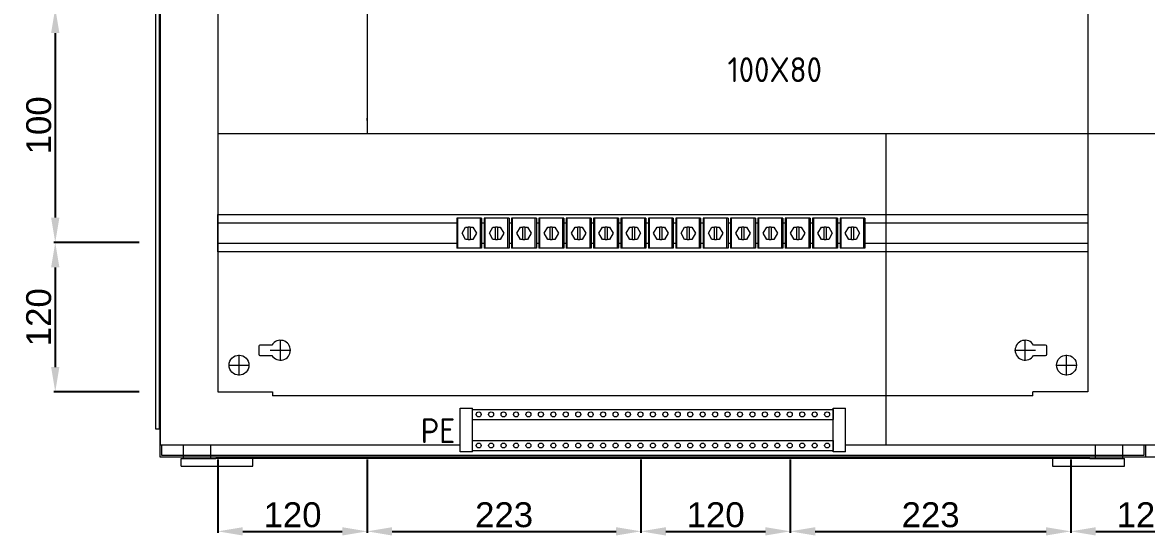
# Model space of a CAD drawing. Header units: millimetres. Extents: x 4959 to 7449, y 754 to 2938.
# Drawn here: x 4959 to 5863, y 754 to 1166 of the extents above; entities that cross this region are included whole.
import ezdxf
from ezdxf.enums import TextEntityAlignment as Align

# ---------------------------------------------------------------- set-up
doc = ezdxf.new("R2010")
doc.units = ezdxf.units.MM
doc.set_wipeout_variables(frame=1)
doc.layers.add('! NO PLOT !', color=7, linetype='Continuous', true_color=0xff75dd, plot=False)
doc.layers.add('000-PI-Oprema', color=30, linetype='Continuous', lineweight=5)
for name, color, linetype in [('000-PI-ORMAR', 2, 'Continuous'), ('000-PI_TEXT', 7, 'Continuous'), ('002-PI-Kabelska kanalica', 150, 'Continuous'), ('004-PI-DIN Šina', 3, 'Continuous')]:
    doc.layers.add(name, color=color, linetype=linetype)
doc.styles.add('PI0', font='isocpeur.ttf', dxfattribs={"width": 0.9})
doc.styles.get("Standard").update_dxf_attribs({"font": 'arial.ttf'})
doc.dimstyles.new('ISO-25-lb', dxfattribs={"dimtxt": 8, "dimasz": 8, "dimexe": 1.25, "dimexo": 0.625, "dimtad": 1, "dimtxsty": 'Standard', "dimcen": 5, "dimadec": 0, "dimazin": 0, "dimtfac": 1, "dimtmove": 0, "dimatfit": 3, "dimfxl": 1, "dimarcsym": 0})

# ---------------------------------------------------------------- blocks, each defined once
blk = doc.blocks.new('2000x800_montazna ploca')
at = {"layer": '! NO PLOT !', "color": 18, "linetype": 'ByBlock', "lineweight": 0, "true_color": 0x000000}
for p, q in [((-4300.87, -207.11), (-4300.87, -213.51)), ((-4290.18, -206.11), (-4299.87, -206.11)), ((-4283.37, -218.71), (-4283.37, -201.91)), ((-3684.97, -218.71), (-3684.97, -201.91)), ((-3668.47, -206.11), (-3678.16, -206.11)), ((-3667.47, -213.51), (-3667.47, -207.11)), ((-4316.67, -230.71), (-4316.67, -213.91)), ((-4299.87, -214.51), (-4290.18, -214.51)), ((-4291.77, -210.31), (-4274.97, -210.31)), ((-3693.37, -210.31), (-3676.57, -210.31)), ((-3678.16, -214.51), (-3668.47, -214.51)), ((-3651.67, -230.71), (-3651.67, -213.91)), ((-4325.07, -222.31), (-4308.27, -222.31)), ((-3660.07, -222.31), (-3643.27, -222.31))]:
    blk.add_line(p, q, dxfattribs=at)
for centre in [(-4316.67, -222.31), (-3651.67, -222.31)]:
    blk.add_circle(centre, 8, dxfattribs=at)
for centre, radius, start, end in [((-4299.87, -207.11), 1, 90, 180), ((-4283.37, -210.31), 8, 211.66824, 148.33176), ((-3684.97, -210.31), 8, 31.66824, 328.33176), ((-3668.47, -207.11), 1, 360, 90), ((-4299.87, -213.51), 1, 180, 270), ((-3668.47, -213.51), 1, 270, 0)]:
    blk.add_arc(centre, radius, start, end, dxfattribs=at)
at = {"layer": '000-PI-ORMAR', "color": 18, "linetype": 'ByBlock', "lineweight": 0, "true_color": 0x000000}
for p, q in [((-4333.67, 1646.19), (-4333.67, -243.81)), ((-3634.67, 1646.19), (-3634.67, -243.81)), ((-4333.67, -243.81), (-4289.67, -243.81)), ((-4289.67, -243.81), (-4289.67, -246.81)), ((-3634.67, -243.81), (-3678.67, -243.81)), ((-3678.67, -246.81), (-3678.67, -243.81)), ((-3678.67, -246.81), (-4289.67, -246.81))]:
    blk.add_line(p, q, dxfattribs=at)
blk = doc.blocks.new('*U471')
at = {"layer": '004-PI-DIN Šina', "color": 0, "linetype": 'ByBlock', "lineweight": 0, "ltscale": 0.25}
for p, q in [((0, 15), (699, 15)), ((0, -15), (0, 15)), ((699, 15), (699, -15)), ((699, 8), (0, 8)), ((0, -8), (699, -8)), ((699, -15), (0, -15))]:
    blk.add_line(p, q, dxfattribs=at)
blk = doc.blocks.new('*U472')
at = {"layer": '002-PI-Kabelska kanalica', "color": 0, "linetype": 'ByBlock', "lineweight": 0}
for p, q in [((-20, 1583), (100, 1583)), ((-20, -100), (-20, 1583)), ((100, -100), (100, 1583))]:
    blk.add_line(p, q, dxfattribs=at)
blk = doc.blocks.new('3240252_WCC_14-select__2', base_point=(55.67, 813.89))
at = {"layer": '000-PI-Oprema', "color": 7}
for p, q in [((55.67, 837.89), (55.67, 813.89)), ((56.54, 837.89), (55.67, 837.89)), ((74.8, 837.89), (56.54, 837.89)), ((56.54, 813.89), (56.54, 837.89)), ((75.67, 837.89), (74.8, 837.89)), ((74.8, 813.89), (74.8, 837.89)), ((75.67, 837.89), (75.67, 813.89)), ((59.9, 825.89), (62.79, 830.89)), ((62.79, 820.89), (59.9, 825.89)), ((62.79, 830.89), (64.87, 830.89)), ((64.87, 820.89), (64.87, 830.89)), ((66.47, 830.89), (64.87, 830.89)), ((66.47, 830.89), (68.56, 830.89)), ((66.47, 830.89), (66.47, 820.89)), ((68.56, 830.89), (71.45, 825.89)), ((71.45, 825.89), (68.56, 820.89)), ((56.54, 813.89), (55.67, 813.89)), ((74.8, 813.89), (56.54, 813.89)), ((64.87, 820.89), (62.79, 820.89)), ((64.87, 820.89), (66.47, 820.89)), ((68.56, 820.89), (66.47, 820.89)), ((75.67, 813.89), (74.8, 813.89))]:
    blk.add_line(p, q, dxfattribs=at)
blk = doc.blocks.new('Drfsicht1', base_point=(65.67, 825.89))
at = {"color": 0, "linetype": 'ByBlock', "lineweight": 0}
blk.add_wipeout([(55.67, 837.89), (75.67, 837.89), (75.67, 813.89), (55.67, 813.89)], dxfattribs=at).dxf.layer = '000-PI-Oprema'
at = {"layer": '000-PI-Oprema', "color": 0, "linetype": 'ByBlock', "lineweight": 0}
blk.add_blockref('3240252_WCC_14-select__2', (55.67, 813.89), dxfattribs=at)
blk = doc.blocks.new('Uvodnica_ WCC14')
at = {"layer": '000-PI-Oprema', "color": 7}
blk.add_blockref('Drfsicht1', (0, 0), dxfattribs=at)
blk = doc.blocks.new('*U620')
blk.add_blockref('Uvodnica_ WCC14', (0, 0))
blk = doc.blocks.new('*U611')
at = {"layer": '000-PI-Oprema', "color": 0, "linetype": 'ByBlock', "lineweight": -2, "transparency": 16777216}
blk.add_blockref('*U620', (0, 0), dxfattribs=at)
blk.add_blockref('*U620', (22, 0), dxfattribs=at)
blk.add_blockref('*U620', (44, 0), dxfattribs=at)
blk.add_blockref('*U620', (66, 0), dxfattribs=at)
blk.add_blockref('*U620', (88, 0), dxfattribs=at)
blk.add_blockref('*U620', (110, 0), dxfattribs=at)
blk.add_blockref('*U620', (132, 0), dxfattribs=at)
blk.add_blockref('*U620', (154, 0), dxfattribs=at)
blk.add_blockref('*U620', (176, 0), dxfattribs=at)
blk.add_blockref('*U620', (198, 0), dxfattribs=at)
blk.add_blockref('*U620', (220, 0), dxfattribs=at)
blk.add_blockref('*U620', (242, 0), dxfattribs=at)
blk.add_blockref('*U620', (264, 0), dxfattribs=at)
blk.add_blockref('*U620', (286, 0), dxfattribs=at)
blk.add_blockref('*U620', (308, 0), dxfattribs=at)
blk = doc.blocks.new('*D650')
at = {"layer": '000-PI-ORMAR', "color": 0, "linetype": 'ByBlock', "lineweight": -2, "transparency": 16777216}
for p, q in [((5116.27, 814.76), (5116.27, 755.67)), ((5236.27, 814.76), (5236.27, 755.67)), ((5136.27, 756.92), (5216.27, 756.92))]:
    blk.add_line(p, q, dxfattribs=at)
at = {"layer": '000-PI-ORMAR', "color": 0, "linetype": 'ByBlock', "transparency": 16777216}
for points in [[(5136.27, 760.25), (5136.27, 753.58), (5116.27, 756.92)], [(5216.27, 760.25), (5216.27, 753.58), (5236.27, 756.92)]]:
    blk.add_solid(points, dxfattribs=at)
at = {"layer": 'Defpoints', "color": 0, "linetype": 'ByBlock', "transparency": 16777216}
for p in [(5116.27, 815.39), (5236.27, 815.39), (5236.27, 756.92)]:
    blk.add_point(p, dxfattribs=at)
at = {"layer": '000-PI-ORMAR', "color": 0, "linetype": 'ByBlock', "lineweight": 0, "transparency": 16777216, "insert": (5176.27, 770.13), "char_height": 20, "attachment_point": 5}
blk.add_mtext('120', dxfattribs=at)
blk = doc.blocks.new('*D651')
at = {"layer": '000-PI-ORMAR', "color": 0, "linetype": 'ByBlock', "lineweight": -2, "transparency": 16777216}
for p, q in [((5456.27, 814.76), (5456.27, 755.67)), ((5236.27, 801.39), (5236.27, 755.67)), ((5256.27, 756.92), (5436.27, 756.92))]:
    blk.add_line(p, q, dxfattribs=at)
at = {"layer": '000-PI-ORMAR', "color": 0, "linetype": 'ByBlock', "transparency": 16777216}
for points in [[(5256.27, 760.25), (5256.27, 753.58), (5236.27, 756.92)], [(5436.27, 760.25), (5436.27, 753.58), (5456.27, 756.92)]]:
    blk.add_solid(points, dxfattribs=at)
at = {"layer": 'Defpoints', "color": 0, "linetype": 'ByBlock', "transparency": 16777216}
for p in [(5456.27, 815.39), (5236.27, 802.01), (5456.27, 756.92)]:
    blk.add_point(p, dxfattribs=at)
at = {"layer": '000-PI-ORMAR', "color": 0, "linetype": 'ByBlock', "lineweight": 0, "transparency": 16777216, "insert": (5346.27, 770.14), "char_height": 20, "attachment_point": 5}
blk.add_mtext('223', dxfattribs=at)
blk = doc.blocks.new('*D652')
at = {"layer": '000-PI-ORMAR', "color": 0, "linetype": 'ByBlock', "lineweight": -2, "transparency": 16777216}
for p, q in [((5456.27, 814.76), (5456.27, 755.67)), ((5576.27, 814.76), (5576.27, 755.67)), ((5476.27, 756.92), (5556.27, 756.92))]:
    blk.add_line(p, q, dxfattribs=at)
at = {"layer": '000-PI-ORMAR', "color": 0, "linetype": 'ByBlock', "transparency": 16777216}
for points in [[(5476.27, 760.25), (5476.27, 753.58), (5456.27, 756.92)], [(5556.27, 760.25), (5556.27, 753.58), (5576.27, 756.92)]]:
    blk.add_solid(points, dxfattribs=at)
at = {"layer": 'Defpoints', "color": 0, "linetype": 'ByBlock', "transparency": 16777216}
for p in [(5456.27, 815.39), (5576.27, 815.39), (5576.27, 756.92)]:
    blk.add_point(p, dxfattribs=at)
at = {"layer": '000-PI-ORMAR', "color": 0, "linetype": 'ByBlock', "lineweight": 0, "transparency": 16777216, "insert": (5516.27, 770.13), "char_height": 20, "attachment_point": 5}
blk.add_mtext('120', dxfattribs=at)
blk = doc.blocks.new('*D653')
at = {"layer": '000-PI-ORMAR', "color": 0, "linetype": 'ByBlock', "lineweight": -2, "transparency": 16777216}
for p, q in [((5576.27, 814.76), (5576.27, 755.67)), ((5801.77, 814.76), (5801.77, 755.67)), ((5596.27, 756.92), (5781.77, 756.92))]:
    blk.add_line(p, q, dxfattribs=at)
at = {"layer": '000-PI-ORMAR', "color": 0, "linetype": 'ByBlock', "transparency": 16777216}
for points in [[(5596.27, 760.25), (5596.27, 753.58), (5576.27, 756.92)], [(5781.77, 760.25), (5781.77, 753.58), (5801.77, 756.92)]]:
    blk.add_solid(points, dxfattribs=at)
at = {"layer": 'Defpoints', "color": 0, "linetype": 'ByBlock', "transparency": 16777216}
for p in [(5576.27, 815.39), (5801.77, 815.39), (5801.77, 756.92)]:
    blk.add_point(p, dxfattribs=at)
at = {"layer": '000-PI-ORMAR', "color": 0, "linetype": 'ByBlock', "lineweight": 0, "transparency": 16777216, "insert": (5689.02, 770.14), "char_height": 20, "attachment_point": 5}
blk.add_mtext('223', dxfattribs=at)
blk = doc.blocks.new('*D654')
at = {"layer": '000-PI-ORMAR', "color": 0, "linetype": 'ByBlock', "lineweight": -2, "transparency": 16777216}
for p, q in [((5801.77, 814.76), (5801.77, 755.67)), ((5921.77, 814.76), (5921.77, 755.67)), ((5821.77, 756.92), (5901.77, 756.92))]:
    blk.add_line(p, q, dxfattribs=at)
at = {"layer": '000-PI-ORMAR', "color": 0, "linetype": 'ByBlock', "transparency": 16777216}
for points in [[(5821.77, 760.25), (5821.77, 753.58), (5801.77, 756.92)], [(5901.77, 760.25), (5901.77, 753.58), (5921.77, 756.92)]]:
    blk.add_solid(points, dxfattribs=at)
at = {"layer": 'Defpoints', "color": 0, "linetype": 'ByBlock', "transparency": 16777216}
for p in [(5801.77, 815.39), (5921.77, 815.39), (5921.77, 756.92)]:
    blk.add_point(p, dxfattribs=at)
at = {"layer": '000-PI-ORMAR', "color": 0, "linetype": 'ByBlock', "lineweight": 0, "transparency": 16777216, "insert": (5861.77, 770.13), "char_height": 20, "attachment_point": 5}
blk.add_mtext('120', dxfattribs=at)
blk = doc.blocks.new('*D663')
at = {"layer": '000-PI_TEXT', "color": 0, "linetype": 'ByBlock', "lineweight": -2, "ltscale": 0.25, "transparency": 16777216}
for p, q in [((5065.65, 1177.12), (4984.34, 1177.12)), ((4985.59, 1157.12), (4985.59, 1008.89)), ((5053.15, 988.89), (4984.34, 988.89))]:
    blk.add_line(p, q, dxfattribs=at)
at = {"layer": '000-PI_TEXT', "color": 0, "linetype": 'ByBlock', "ltscale": 0.25, "transparency": 16777216}
for points in [[(4982.26, 1157.12), (4988.92, 1157.12), (4985.59, 1177.12)], [(4982.26, 1008.89), (4988.92, 1008.89), (4985.59, 988.89)]]:
    blk.add_solid(points, dxfattribs=at)
at = {"layer": 'Defpoints', "color": 0, "linetype": 'ByBlock', "ltscale": 0.25, "transparency": 16777216}
for p in [(5066.27, 1177.12), (4985.59, 988.89), (5053.77, 988.89)]:
    blk.add_point(p, dxfattribs=at)
at = {"layer": '000-PI_TEXT', "color": 0, "linetype": 'ByBlock', "lineweight": 0, "ltscale": 0.25, "transparency": 16777216, "insert": (4972.38, 1083), "char_height": 20, "attachment_point": 5, "rotation": 90}
blk.add_mtext('100', dxfattribs=at)
blk = doc.blocks.new('*D665')
at = {"layer": '000-PI_TEXT', "color": 0, "linetype": 'ByBlock', "lineweight": -2, "ltscale": 0.25, "transparency": 16777216}
for p, q in [((5053.15, 988.89), (4984.34, 988.89)), ((4985.59, 968.89), (4985.59, 888.89)), ((5053.15, 868.89), (4984.34, 868.89))]:
    blk.add_line(p, q, dxfattribs=at)
at = {"layer": '000-PI_TEXT', "color": 0, "linetype": 'ByBlock', "ltscale": 0.25, "transparency": 16777216}
for points in [[(4982.26, 968.89), (4988.92, 968.89), (4985.59, 988.89)], [(4982.26, 888.89), (4988.92, 888.89), (4985.59, 868.89)]]:
    blk.add_solid(points, dxfattribs=at)
at = {"layer": 'Defpoints', "color": 0, "linetype": 'ByBlock', "ltscale": 0.25, "transparency": 16777216}
for p in [(5053.77, 988.89), (4985.59, 868.89), (5053.77, 868.89)]:
    blk.add_point(p, dxfattribs=at)
at = {"layer": '000-PI_TEXT', "color": 0, "linetype": 'ByBlock', "lineweight": 0, "ltscale": 0.25, "transparency": 16777216, "insert": (4972.38, 928.89), "char_height": 20, "attachment_point": 5, "rotation": 90}
blk.add_mtext('120', dxfattribs=at)
blk = doc.blocks.new('-24VDC - dupla')
at = {"color": 0, "linetype": 'ByBlock', "lineweight": 0}
blk.add_wipeout([(49333.6, 46332.97), (49368.6, 46332.97), (49368.6, 46322.97), (49367.6, 46322.97), (49367.6, 46033.17), (49368.6, 46033.17), (49368.6, 46023.17), (49333.6, 46023.17), (49333.6, 46033.17), (49334.6, 46033.17), (49334.6, 46322.97), (49333.6, 46322.97)], dxfattribs=at)
at = {"color": 0, "linetype": 'ByBlock', "lineweight": 0, "ltscale": 0.25}
for p, q in [((49333.6, 46322.97), (49333.6, 46332.97)), ((49333.6, 46332.97), (49368.6, 46332.97)), ((49368.6, 46332.97), (49368.6, 46322.97)), ((49333.6, 46322.97), (49368.6, 46322.97)), ((49334.6, 46322.97), (49334.6, 46033.17)), ((49334.6, 46322.97), (49342.6, 46322.97)), ((49342.6, 46322.97), (49342.6, 46033.17)), ((49359.6, 46322.97), (49359.6, 46033.17)), ((49359.6, 46322.97), (49367.6, 46322.97)), ((49367.6, 46322.97), (49367.6, 46033.17)), ((49333.6, 46023.17), (49333.6, 46033.17)), ((49333.6, 46033.17), (49368.6, 46033.17)), ((49342.6, 46033.17), (49334.6, 46033.17)), ((49346.1, 46033.17), (49356.1, 46033.17)), ((49367.6, 46033.17), (49359.6, 46033.17)), ((49368.6, 46033.17), (49368.6, 46023.17)), ((49333.6, 46023.17), (49368.6, 46023.17))]:
    blk.add_line(p, q, dxfattribs=at)
for centre in [(49338.6, 46317.97), (49363.6, 46317.97), (49338.6, 46307.97), (49363.6, 46307.97), (49338.6, 46297.97), (49363.6, 46297.97), (49338.6, 46287.97), (49363.6, 46287.97), (49338.6, 46277.97), (49363.6, 46277.97), (49338.6, 46267.97), (49363.6, 46267.97), (49338.6, 46257.97), (49363.6, 46257.97), (49338.6, 46247.97), (49363.6, 46247.97), (49338.6, 46237.97), (49363.6, 46237.97), (49338.6, 46227.97), (49363.6, 46227.97), (49338.6, 46217.97), (49363.6, 46217.97), (49338.6, 46207.97), (49363.6, 46207.97), (49338.6, 46197.97), (49363.6, 46197.97), (49338.6, 46187.97), (49363.6, 46187.97), (49338.6, 46177.97), (49363.6, 46177.97), (49338.6, 46167.97), (49363.6, 46167.97), (49338.6, 46157.97), (49363.6, 46157.97), (49338.6, 46147.97), (49363.6, 46147.97), (49338.6, 46137.97), (49363.6, 46137.97), (49338.6, 46127.97), (49363.6, 46127.97), (49338.6, 46117.97), (49363.6, 46117.97), (49338.6, 46107.97), (49363.6, 46107.97), (49338.6, 46097.97), (49363.6, 46097.97), (49338.6, 46087.97), (49363.6, 46087.97), (49338.6, 46077.97), (49363.6, 46077.97), (49338.6, 46067.97), (49363.6, 46067.97), (49338.6, 46057.97), (49363.6, 46057.97), (49338.6, 46047.97), (49363.6, 46047.97), (49338.6, 46037.97), (49363.6, 46037.97)]:
    blk.add_circle(centre, 2, dxfattribs=at)
blk = doc.blocks.new('*U530')
at = {"layer": '002-PI-Kabelska kanalica', "color": 0, "linetype": 'ByBlock', "lineweight": 0}
for p, q in [((80, -100), (80, 2063)), ((-20, -100), (80, -100))]:
    blk.add_line(p, q, dxfattribs=at)

msp = doc.modelspace()

# ---------------------------------------------------------------- linework, layer by layer
at = {"layer": '! NO PLOT !', "color": 0, "linetype": 'ByBlock', "lineweight": 0, "ltscale": 0.25}
msp.add_line((5236.271, 1086.887), (5236.271, 1088.887), dxfattribs=at)
msp.add_lwpolyline([(5653.281, 826.387), (5653.281, 1076.387)], dxfattribs=at)
at = {"layer": '000-PI-ORMAR', "color": 0, "linetype": 'ByBlock', "lineweight": 0}
for p, q in [((5069.783, 2810.887), (5069.783, 826.387)), ((5066.271, 2790.387), (5066.271, 839.387)), ((5068.99, 2790.387), (5068.99, 839.387)), ((5066.271, 839.387), (5069.783, 839.387)), ((5069.771, 816.387), (5069.771, 839.387)), ((5069.783, 826.387), (5861.783, 826.387)), ((5071.271, 817.887), (5071.271, 826.387)), ((5088.271, 826.387), (5088.271, 815.387)), ((5110.271, 826.387), (5110.271, 815.387)), ((5821.271, 826.387), (5821.271, 815.387)), ((5843.271, 826.387), (5843.271, 815.387)), ((5860.271, 826.387), (5860.271, 817.887)), ((5861.771, 826.387), (5861.771, 816.387)), ((5861.783, 826.387), (6653.783, 826.387)), ((5088.271, 816.387), (5069.771, 816.387)), ((5088.271, 817.887), (5071.271, 817.887)), ((5086.81, 815.387), (5088.271, 815.387)), ((5086.81, 809.387), (5086.81, 815.387)), ((5843.271, 817.887), (5088.271, 817.887)), ((5843.271, 816.387), (5088.271, 816.387)), ((5088.271, 815.387), (5092.529, 815.387)), ((5092.529, 815.387), (5114.641, 815.387)), ((5816.902, 815.387), (5114.641, 815.387)), ((5144.461, 809.387), (5144.461, 815.387)), ((5787.082, 815.387), (5787.082, 809.387)), ((5816.902, 815.387), (5839.014, 815.387)), ((5839.014, 815.387), (5843.271, 815.387)), ((5860.271, 817.887), (5843.271, 817.887)), ((5861.771, 816.387), (5843.271, 816.387)), ((5843.271, 815.387), (5844.733, 815.387)), ((5844.733, 809.387), (5844.733, 815.387)), ((5880.271, 816.387), (5861.771, 816.387)), ((5086.81, 809.387), (5144.461, 809.387)), ((5787.082, 809.387), (5844.733, 809.387))]:
    msp.add_line(p, q, dxfattribs=at)

# ---------------------------------------------------------------- block references
msp.add_blockref('2000x800_montazna ploca', (9449.941, 1112.699), dxfattribs=at)
at = {"layer": '002-PI-Kabelska kanalica', "color": 0, "linetype": 'ByBlock', "lineweight": 0, "xscale": -1, "rotation": 180}
msp.add_blockref('*U472', (5136.271, 2659.351), dxfattribs=at)
at = {"layer": '002-PI-Kabelska kanalica', "color": 0, "linetype": 'ByBlock', "lineweight": 0, "rotation": 270}
msp.add_blockref('*U530', (5336.271, 1156.585), dxfattribs=at)
at = {"layer": '004-PI-DIN Šina', "color": 0, "linetype": 'ByBlock', "lineweight": 0}
msp.add_blockref('*U471', (5116.271, 996.351), dxfattribs=at)

# ---------------------------------------------------------------- texts
at = {"color": 0, "linetype": 'ByBlock', "lineweight": 0, "style": 'PI0', "width": 0.9}
msp.add_text('PE', height=20, dxfattribs=at).set_placement((5293.175, 837.723), align=Align.MIDDLE)
at = {"color": 0, "linetype": 'ByBlock', "lineweight": 0, "insert": (5563.771, 1127.723), "char_height": 20, "width": 16.78721, "attachment_point": 5, "style": 'PI0'}
msp.add_mtext('100X{\\fISOCPEUR|b0|i0|c238|p34;8}0', dxfattribs=at)

# ---------------------------------------------------------------- dimensions: what is measured, and where the dimension line sits
at = {"layer": '000-PI-ORMAR', "color": 0, "linetype": 'ByBlock', "lineweight": 0}
for base, p1, p2, text, picture, middle in [((5236.271, 756.917), (5116.271, 815.387), (5236.271, 815.387), '120', '*D650', (5176.271, 756.917)), ((5456.271, 756.917), (5236.271, 802.012), (5456.271, 815.387), '223', '*D651', (5346.271, 756.917)), ((5576.271, 756.917), (5456.271, 815.387), (5576.271, 815.387), '120', '*D652', (5516.271, 756.917)), ((5801.771, 756.917), (5576.271, 815.387), (5801.771, 815.387), '223', '*D653', (5689.021, 756.917)), ((5921.771, 756.917), (5801.771, 815.387), (5921.771, 815.387), '120', '*D654', (5861.771, 756.917))]:
    dim = msp.add_linear_dim(base=base, p1=p1, p2=p2, text=text, dimstyle='ISO-25-lb', override={"dimtxt": 20, "dimasz": 20, "dimgap": 3}, dxfattribs=at)
    dim.commit()
    dim.dimension.update_dxf_attribs({"geometry": picture, "text_midpoint": middle, "dimtype": 160})
at = {"layer": '000-PI_TEXT', "color": 0, "linetype": 'ByBlock', "lineweight": 0, "ltscale": 0.25}
for base, p1, p2, text, picture, middle in [((4985.589, 988.887), (5066.271, 1177.12), (5053.771, 988.887), '100', '*D663', (4972.378, 1083.004)), ((4985.589, 868.887), (5053.771, 988.887), (5053.771, 868.887), '120', '*D665', (4972.378, 928.887))]:
    dim = msp.add_linear_dim(base=base, p1=p1, p2=p2, angle=90, text=text, dimstyle='ISO-25-lb', override={"dimtxt": 20, "dimasz": 20, "dimgap": 3}, dxfattribs=at)
    dim.commit()
    dim.dimension.update_dxf_attribs({"geometry": picture, "text_midpoint": middle})

# ---------------------------------------------------------------- next in the draw order: block references
at = {"color": 0, "linetype": 'ByBlock', "lineweight": 0, "rotation": 90}
msp.add_blockref('-24VDC - dupla', (51643.842, -48512.725), dxfattribs=at)
at = {"layer": '000-PI-Oprema', "color": 0, "linetype": 'ByBlock', "lineweight": 0}
msp.add_blockref('*U611', (5318.22, 996.351), dxfattribs=at)

doc.saveas('drawing.dxf')
